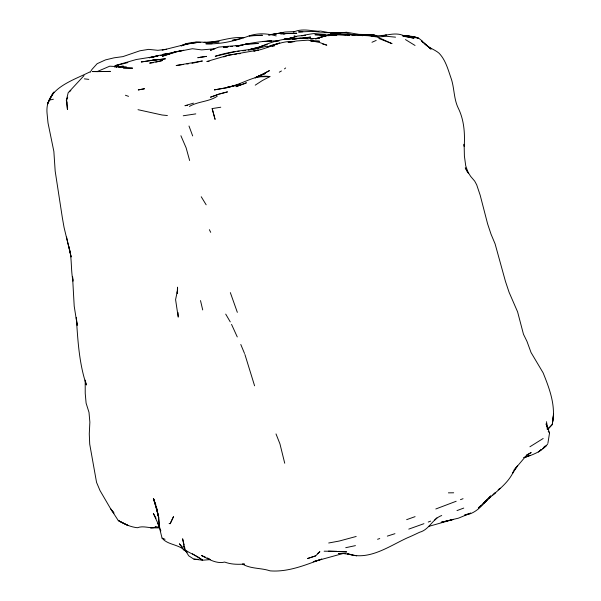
<?xml version="1.0" encoding="UTF-8"?>
<svg xmlns="http://www.w3.org/2000/svg" width="601" height="601" viewBox="0 0 601 601"><rect width="100%" height="100%" fill="white"/><g stroke="black" fill="none" stroke-linecap="round" stroke-linejoin="round"><path stroke-width="0.9" d="M468.307 173.246L465.715 165.741L464.4 156.087L464.137 144.33M464.227 146.148C465.031 133.219 464.055 119.787 458.21 108.022C453.8 98.962 454.409 88.512 451.343 79.031C448.173 70.062 445.822 60.265 439.076 53.226C434.38 49.214 428.115 47.81 423.923 43.107L431.007 48.989L421.481 40.598L422.548 42.108M177.212 293.235L177.513 287.165L177.611 288.961M177.272 293.28L177.438 290.696L175.582 299.621L178.212 317.2M67.71 97.212L66.538 99.721L67.447 109.487L67.605 107.759M552.296 424.449L553.589 414.104L552.296 424.449L548.51 428.498M552.544 422.443C555.887 405.517 549.404 388.404 543.131 372.853L531.051 352.517L526.964 341.368L523.471 334.239L517.596 311.874L509.047 292.176L505.433 281.313L495.096 243.878L491.032 234.172L487.614 223.895L480.184 195.227L476.691 184.808L474.692 181.119L470.651 176.386L465.249 167.807L467.676 172.547M547.879 443.373L549.554 432.93L546.091 423.833L547.526 428.836M89.759 71.962C72.33 80.774 44.744 88.655 47.051 113.228L48.02 122.98L53.865 151.46L55.179 171.127L62.361 217.825L64.052 227.388L71.158 256.973L68.867 246.756C72.21 257.972 70.633 269.804 73.014 281.193M67.102 98.684L66.35 100.314L66.839 103.056M547.038 429.061L547.917 427.544M90.203 72.293L91.945 69.446L97.137 63.698L105.475 59.897L114.122 57.816L122.92 56.614L139.913 50.784L148.672 49.365L157.853 50.319L166.672 49.244M547.571 444.147C541.734 451.501 532.929 454.904 524.027 457.594M441.712 515.53C432.562 518.625 429.384 529.699 419.633 532.246C415.531 534.161 411.46 536.16 407.268 537.88C388.719 546.377 368.586 561.244 347.273 553.679L356.671 555.872M84.072 75.568L69.183 91.668M547.744 429.272L552.184 424.644M434.41 520.361L436.874 517.829M493.984 493.932L495.344 492.737L483.212 503.578L490.747 495.885C483.489 503.638 476.758 513.675 465.234 514.907M315.63 555.88L307.712 558.472L315.63 555.88L319.882 551.665L317.343 553.731M483.212 503.578L486.945 500.062L478.997 507.342M478.358 507.928L481.131 505.441M541.095 449.593L538.383 451.967L541.261 449.706M543.807 447.219L545.16 446.032M488.636 498.657L490.063 497.448M492.196 495.622C500.355 488.312 509.4 481.258 513.787 470.876L512.42 473.543L517.544 465.798L514.073 470.095L526.416 455.46L531.194 452.545L526.544 455.025M70.843 90.526L68.198 92.644L66.35 100.314L66.538 99.721L67.447 109.487M542.695 448.571L546.294 445.739M284.476 68.882L285.655 67.973M499.003 489.244L500.34 488.222L498.191 489.8M543.176 438.49L529.902 446.776M258.821 76.41L269.443 70.633L255.395 77.905M255.23 85.162L262.374 80.519L269.932 76.59C254.621 74.073 242.143 84.906 227.584 87.077L233.706 86.026M261.112 75.035L255.072 77.694L265.296 73.502L256.867 76.838L269.932 76.59M279.292 72.188L281.441 70.986M97.039 71.639L110.366 71.406L92.374 71.572L97.039 71.639L109.743 66.178L126.578 67.177L118.254 67.087M181.126 45.826C188.752 41.875 197.496 41.754 205.865 42.37M244.412 83.704L246.448 82.773L235.93 86.679L244.998 83.434M189.398 106.415C198.165 101.291 208.6 101.922 217.209 96.288M116.354 67.049L118.795 65.952L116.286 66.891M435.808 508.979L456.182 501.257M371.981 42.273L376.181 40.44M293.423 32.153C301.229 28.3 310.604 30.546 318.936 31.62M524.042 457.699L529.962 455.303L524.049 457.541M223.767 56.952L228.125 55.262L258.302 50.086L253.81 51.002C267.791 49.237 280.126 40.177 294.475 41.582L288.052 42.491L296.789 40.951L308.118 40.162L319.431 42.446L326.794 45.15L322.579 44.008M258.715 47.366L250.069 49.417L262.832 45.984L259.542 47.088C272.546 41.296 286.594 37.442 300.891 38.434M460.479 499.671L463.048 498.695M428.228 522.051L430.692 521.112M456.985 510.595L463.747 508.085M423.938 523.689L408.763 529.113M415.088 516.642L406.637 519.67M259.564 47.066L267.197 44.361M289.952 38.825L293.341 37.63L289.96 38.667M218.937 94.222L210.448 97.197L219.23 93.966L227.531 91.87L219.793 93.989M428.43 526.476L453.56 519.369L441.157 522.292L458.45 518.167L470.718 513.111L464.445 515.049M315.548 38.652L323.556 36.037L336.996 34.708M288.901 38.832L297.427 36.075L305.406 35.316L301.725 35.729C313.361 33.085 325.396 31.958 337.304 33.1L334.667 33.325M320.386 37.63L322.94 36.804M324.645 36.248C332.661 33.371 341.353 34.355 349.654 35.143M377.563 539.27L379.757 538.556M152.218 57.523L157.334 55.885M387.329 536.115L394.955 533.68M181.292 45.886L188.09 43.76L196.88 42.543L183.868 44.534L188.09 43.76L162.195 50.221M272.095 46.555L274.665 45.781M193.477 103.132L184.92 105.716L187.64 105.295M356.183 536.468L339.242 541.043L328.702 542.988M321.986 36.901L328.056 35.143L332.699 35.076L314.916 34.745L323.901 35.174M158.191 55.615L149.258 57.771L157.883 55.555L170.902 53.602L162.36 56.269L174.951 51.874L183.688 50.281L172.472 52.595L192.418 48.719L201.635 49.891L214.812 48.794L210.418 50.259L218.862 47.066L240.926 45.285L236.448 46.292C247.95 43.497 259.7 41.266 271.569 41.033L262.629 41.439M124.43 63.451L127.878 62.579M255.252 48.997L267.212 46.119M257.852 48.403L258.573 48.223C244.044 50.499 229.274 51.476 215.233 56.284L235.607 51.588M123.566 63.668L114.911 65.689L136.202 59.529L158.063 56.043M315.412 38.855L319.529 37.908M192.004 63.33L202.402 60.986L176.168 65.539L183.463 64.442M49.199 100.157L53.391 99.225M195.783 113.882L183.252 115.775M240.926 38.494L232.249 40.38L236.764 39.621M345.733 547.699L355.439 545.618M331.226 33.348L340.459 33.108M155.824 62.158L162.518 60.521L149.604 63.105L153.405 62.654M119.058 67.034L123.408 66.148L114.551 67.049M272.283 34.557L285.137 32.011L294.077 31.628M238.507 46.022L240.242 45.684M335.861 33.325L346.461 32.244L358.97 34.362L373.927 34.715L377.879 36.526M328.296 35.729L336.845 34.73M160.655 55.562L162.383 55.247M164.111 54.931L166.695 54.451M304.632 38.201L310.672 37.097L296.533 38.554L292.852 38.246M272.982 34.497L276.452 33.866L272.073 34.588M269.113 34.828L276.099 33.566L296.789 33.28L280.494 33.784L285.144 33.769L283.394 33.949M224.323 47.156L227.787 46.562L223.542 47.194L227.952 46.923M268.572 35.174L270.322 34.881M315.901 38.802L319.289 38.231L310.386 38.847L312.257 38.885M248.258 50.214L254.388 49.192M236.982 45.931L242.917 45.007M212.161 108.578L215.045 119.261L212.161 108.578L220.762 107.226M330.46 33.303L332.924 32.995L331.166 33.243M335.035 33.386L340.256 33.34M232.512 54.601L228.125 55.262L206.842 61.482L209.103 61.4M234.27 54.338L236.899 53.94M403.158 36.06C409.972 35.992 419.521 35.865 423.127 42.754M293.919 37.495L289.674 38.133L293.228 38.073M235.93 45.924L242.984 45.158M186.881 63.999L188.586 63.774M237.372 51.393L239.145 51.19M162.435 54.992L169.429 54.21M238.657 53.767L240.408 53.594M223.542 47.194L227.974 46.788M230.634 46.54L232.407 46.382M155.712 527.377C149.559 528.677 143.489 525.342 137.366 527.738C130.5 526.957 124.144 524.095 118.284 520.556L110.584 508.694L100.014 490.566L96.551 482.378L89.714 444.147L89.279 433.922L89.865 422.157L89.001 412.376L86.101 403.136L85.229 393.355L85.199 380.125L86.364 384.993C79.039 363.214 77.852 340.324 76.304 317.598L77.221 325.276L74.208 306.202L72.548 276.625L72.991 280.194M155.779 527.4L150.453 527.858L159.167 527.888M278.654 33.265L283.68 32.852L280.637 32.875M404.931 36.451L409.326 36.12L402.963 35.812M300.673 38.299L292.664 38.862L305.879 38.006L313.219 38.757M339.512 34.542L349.527 35.136M339.573 34.535L341.293 34.422M300.598 38.351L292.664 38.862L297.277 38.607L296.533 38.554M303.242 38.179L305.879 38.006L303.295 38.148M266.949 41.259L278.563 40.695M336.966 34.768L332.699 34.986L348.024 34.693L368.263 35.737L377.255 36.999M339.527 34.633L345.718 34.798M242.676 50.792L245.629 50.657M276.227 41.056L278.954 40.943M302.814 31.778L298.494 31.951L320.716 31.087L329.438 32.724M212.093 42.431L210.245 42.506L219.14 41.837L204.182 42.378M371.373 36.368L386.466 35.076L381.951 35.887C389.38 34.535 397.682 32.311 404.676 36.165L414.051 38.201L403.001 36.188M286.947 38.96L285.175 39.02L291.147 38.306M324.157 551.2L336.755 551.312M362.395 35.008L373.927 34.715L357.054 34.43M305.601 38.156L307.209 38.126M448.391 492.85L453.68 492.79M204.212 42.37C217.645 42.701 230.236 36.233 243.796 37.75M212.04 43.753L205.812 43.783C220.792 44.414 235.224 40.928 249.182 35.895C257.987 32.89 267.37 33.408 276.22 35.94M345.755 553.604L338.543 553.589L343.179 553.461L313.241 561.725L321.79 559.11L308.516 563.881C296.24 568.245 283.281 571.912 270.097 570.86C260.992 567.757 250.97 569.079 242.466 564.061L244.329 564.091M244.427 564.129C237.658 564.467 231.122 564.504 224.691 562.063C216.435 564.129 208.562 559.088 201.448 555.504L205.504 557.217M333.472 33.01L346.319 33.138L354.875 35.196M210.312 559.599L202.582 560.222L193.943 559.133L198.383 559.403M310.574 41.026L319.514 41.221L311.356 40.943M328.499 551.14L346.657 551.906L338.551 551.418M195.595 42.16L200.666 42.355M345.68 553.529L342.87 553.408L352.126 554.828M338.483 33.378L332.248 33.025L340.324 33.378M323.684 35.046L325.254 35.158M319.266 34.708L325.659 35.181M395.541 37.164L386.383 36.293L377.496 37.029L392.032 43.648L378.885 38.509M167.401 115.535L162.045 115.001L138.02 109.69M84.35 78.851L88.798 79.385M354.132 35.151L350.946 34.663L360.007 34.956L362.568 35.767M296.676 36.503L293.964 36.075L296.639 36.631M375.001 36.3L364.912 34.67L376.128 36.428M407.673 36.285L404.909 35.797L414.104 36.811L418.709 38.254L410.43 36.781M331.189 33.047L332.931 33.378M155.133 526.371L158.739 527.362M125.414 95.243L128.546 96.355M156.38 506.643L158.596 517.085L159.393 527.415L162.052 538.128L165.035 539.285M207.127 557.901L209.561 558.93M119.118 520.977L128.276 525.59L118.284 520.556M183.898 549.682C177.355 544.198 167.506 544.746 162.052 538.128M405.465 39.583L415.036 45.481M192.44 553.814L202.582 560.222C197.271 555.572 190.216 553.754 184.8 549.592L182.614 538.774L184.116 545.002M193.657 559.028L188.737 555.82L184.8 549.592M185.919 551.102L183.575 549.554L179.361 543.785L182.291 546.97M185.709 551.049L183.575 549.554L187.211 552.387M429.031 47.359L431.007 48.989M548.24 431.33L549.554 432.93M184.958 548.142L183.313 546.106L184.868 548.262M110.584 508.694L113.829 512.961M113.95 513.074L111.801 510.317L112.733 511.556M201.237 196.752L206.151 204.798M225.713 314.105L230.251 321.881M180.901 135.736L186.122 147.816L189.631 160.512M156.012 518.25L153.36 513.404L159.753 527.453M209.358 229.68L210.711 232.354M231.535 324.367L237.267 336.936M159.4 526.679L157.92 523.448L160.865 530.901M240.798 344.486L244.539 353.493M276.009 433.922L279.946 443.869L284.724 463.228M155.877 504.96L153.36 498.454L156.583 508.386L158.596 517.085L158.687 518.017L156.583 508.386L153.54 498.597L158.596 517.085L159.423 526.874L159.032 525.034L159.603 526.709M230.333 292.604L237.342 312.347M188.992 126.022L192.673 135.924M244.907 354.455L254.591 385.804M200.501 300.568L202.71 309.936M68.972 247.544L66.493 237.079L66.734 238.131M464.197 146.306L464.107 144.33M546.467 421.684L547.917 429.58M178.099 312.588L178.189 316.284M47.84 103.011L47.524 103.988L53.895 92.066L52.67 93.44L47.84 103.011M173.441 516.77L170.271 523.516L169.099 523.494L170.136 523.749L173.441 516.77M271.149 45.428L267.077 47.073L279.735 43.039L271.149 45.428M240.152 84.23L227.373 87.588L214.414 89.88L227.373 87.588L240.152 84.23M144.383 88.783L138.313 89.91L144.383 88.783M166.868 53.707L162.638 54.458L174.771 52.505L166.868 53.707M200.283 57.29L197.767 57.719L206.541 56.374L200.283 57.29M158.258 59.394L141.333 61.956L158.258 59.394M165.343 58.83L152.293 60.355L165.343 58.83M249.37 43.775L245.095 44.226L258.332 43.482L249.37 43.775M132.468 68.138L123.415 67.913L132.468 68.138M253.479 35.557L249.182 35.895L262.434 35.271L253.479 35.557M306.127 37.72L305.158 37.78L307.028 37.728L306.127 37.72M288.315 38.907L284.003 39.155L297.277 38.607L288.315 38.907"/></g></svg>
